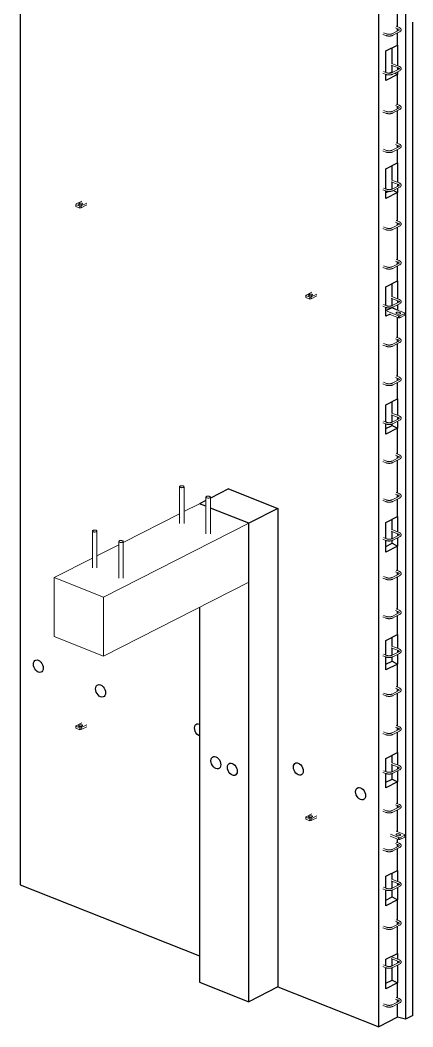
# Model space of a CAD drawing. Header units: millimetres. Extents: x 4870 to 25622, y 804 to 18539.
# Drawn here: x 14482 to 16270, y 804 to 5384 of the extents above; entities that cross this region are included whole.
import ezdxf

# ---------------------------------------------------------------- set-up
doc = ezdxf.new("R2010")
doc.units = ezdxf.units.MM
for name, color, linetype, lineweight in [('A-GENM', 13, 'Continuous', 18), ('A-WALL', 113, 'Continuous', 25), ('S-BEAM', 12, 'Continuous', 18), ('S-RBAR', 171, 'Continuous', 18)]:
    doc.layers.add(name, color=color, linetype=linetype, lineweight=lineweight)

# ---------------------------------------------------------------- blocks, each defined once
blk = doc.blocks.new('Rebar Bar - Part 3166313199-431004-3D Ortho')
at = {"layer": 'S-RBAR'}
for p, q in [((14355.9, 8852.8), (14369.5, 8847.4)), ((14372.4, 8854.9), (14358.8, 8860.2))]:
    blk.add_line(p, q, dxfattribs=at)
blk = doc.blocks.new('Rebar Bar - Part 2227165887-431004-3D Ortho')
at = {"layer": 'S-RBAR'}
for points in [[(14401, 8848.4, 0), (14400.3, 8848.1, 0), (14399.7, 8847.8, 0), (14399, 8847.5, 0), (14398.3, 8847.2, 0), (14397.5, 8846.9, 0), (14396.8, 8846.7, 0), (14396, 8846.5, 0), (14395.3, 8846.3, 0), (14394.5, 8846.1, 0), (14393.7, 8845.9, 0), (14392.9, 8845.7, 0), (14392.1, 8845.6, 0), (14391.2, 8845.4, 0), (14390.4, 8845.3, 0), (14389.5, 8845.2, 0), (14388.7, 8845.1, 0), (14387.8, 8845, 0), (14387, 8845, 0), (14386.1, 8844.9, 0), (14385.2, 8844.9, 0), (14384.4, 8844.9, 0), (14383.5, 8844.9, 0), (14382.6, 8844.9, 0), (14381.7, 8845, 0), (14380.9, 8845, 0), (14380, 8845.1, 0), (14379.2, 8845.2, 0), (14378.3, 8845.3, 0), (14377.5, 8845.4, 0), (14376.6, 8845.5, 0), (14375.8, 8845.7, 0), (14375, 8845.8, 0), (14374.2, 8846, 0), (14373.4, 8846.2, 0), (14372.6, 8846.4, 0), (14371.9, 8846.6, 0), (14371.1, 8846.8, 0), (14370.4, 8847.1, 0), (14369.7, 8847.4, 0), (14369.5, 8847.4, 0)], [(14397.4, 8855.5, 0), (14396.9, 8855.3, 0), (14396.5, 8855.1, 0), (14396, 8854.9, 0), (14395.5, 8854.7, 0), (14395, 8854.5, 0), (14394.4, 8854.3, 0), (14393.8, 8854.2, 0), (14393.2, 8854, 0), (14392.6, 8853.8, 0), (14392, 8853.7, 0), (14391.4, 8853.6, 0), (14390.7, 8853.4, 0), (14390, 8853.3, 0), (14389.3, 8853.2, 0), (14388.6, 8853.2, 0), (14387.9, 8853.1, 0), (14387.2, 8853, 0), (14386.5, 8853, 0), (14385.8, 8852.9, 0), (14385.1, 8852.9, 0), (14384.3, 8852.9, 0), (14383.6, 8852.9, 0), (14382.9, 8852.9, 0), (14382.2, 8853, 0), (14381.4, 8853, 0), (14380.7, 8853.1, 0), (14380, 8853.1, 0), (14379.3, 8853.2, 0), (14378.6, 8853.3, 0), (14377.9, 8853.4, 0), (14377.3, 8853.5, 0), (14376.6, 8853.6, 0), (14376, 8853.8, 0), (14375.4, 8853.9, 0), (14374.8, 8854.1, 0), (14374.2, 8854.3, 0), (14373.6, 8854.4, 0), (14373.1, 8854.6, 0), (14372.6, 8854.8, 0), (14372.4, 8854.9, 0)]]:
    blk.add_polyline3d(points, dxfattribs=at)
blk = doc.blocks.new('Rebar Bar - Part 3241041724-431004-3D Ortho')
at = {"layer": 'S-RBAR'}
for p, q in [((14427.9, 8871), (14397.4, 8855.5)), ((14401, 8848.4), (14431.5, 8863.9))]:
    blk.add_line(p, q, dxfattribs=at)
blk = doc.blocks.new('Rebar Bar - Part 2227165887-V1-3D Ortho')
at = {"layer": 'S-RBAR'}
for points in [[(14427.9, 8871, 0), (14428.3, 8871.2, 0), (14428.6, 8871.4, 0), (14429, 8871.7, 0), (14429.3, 8871.9, 0), (14429.6, 8872.1, 0), (14429.8, 8872.3, 0), (14430, 8872.4, 0), (14430.2, 8872.6, 0), (14430.3, 8872.8, 0), (14430.5, 8872.9, 0), (14430.5, 8873.1, 0), (14430.6, 8873.2, 0), (14430.6, 8873.2, 0), (14430.7, 8873.3, 0), (14430.7, 8873.3, 0), (14430.7, 8873.4, 0), (14430.7, 8873.4, 0), (14430.7, 8873.4, 0), (14430.7, 8873.4, 0), (14430.7, 8873.4, 0), (14430.7, 8873.4, 0), (14430.7, 8873.5, 0), (14430.7, 8873.5, 0), (14430.6, 8873.6, 0), (14430.6, 8873.7, 0), (14430.5, 8873.8, 0), (14430.4, 8874, 0), (14430.2, 8874.1, 0), (14430, 8874.3, 0), (14429.8, 8874.5, 0), (14429.6, 8874.7, 0), (14429.3, 8874.9, 0), (14429, 8875.1, 0), (14428.7, 8875.3, 0), (14428.3, 8875.5, 0), (14427.9, 8875.7, 0), (14427.5, 8875.9, 0), (14427.1, 8876.1, 0), (14426.6, 8876.3, 0), (14426.5, 8876.4, 0)], [(14431.5, 8863.9, 0), (14432.1, 8864.2, 0), (14432.8, 8864.6, 0), (14433.4, 8864.9, 0), (14433.9, 8865.3, 0), (14434.5, 8865.8, 0), (14435, 8866.2, 0), (14435.5, 8866.6, 0), (14436, 8867.1, 0), (14436.4, 8867.6, 0), (14436.9, 8868.1, 0), (14437.3, 8868.7, 0), (14437.6, 8869.3, 0), (14437.9, 8869.9, 0), (14438.2, 8870.6, 0), (14438.4, 8871.2, 0), (14438.6, 8871.9, 0), (14438.7, 8872.6, 0), (14438.7, 8873.3, 0), (14438.7, 8874, 0), (14438.6, 8874.8, 0), (14438.4, 8875.5, 0), (14438.2, 8876.1, 0), (14438, 8876.8, 0), (14437.7, 8877.4, 0), (14437.3, 8878, 0), (14436.9, 8878.5, 0), (14436.5, 8879.1, 0), (14436.1, 8879.6, 0), (14435.6, 8880.1, 0), (14435.1, 8880.5, 0), (14434.6, 8881, 0), (14434, 8881.4, 0), (14433.4, 8881.8, 0), (14432.8, 8882.1, 0), (14432.2, 8882.5, 0), (14431.6, 8882.8, 0), (14430.9, 8883.2, 0), (14430.3, 8883.5, 0), (14429.6, 8883.8, 0), (14429.4, 8883.8, 0)]]:
    blk.add_polyline3d(points, dxfattribs=at)
blk = doc.blocks.new('Rebar Bar - Part 3131074535-431004-3D Ortho')
at = {"layer": 'S-RBAR'}
for p, q in [((14429.4, 8883.8), (14415.8, 8889.2)), ((14412.9, 8881.8), (14426.5, 8876.4))]:
    blk.add_line(p, q, dxfattribs=at)
blk = doc.blocks.new('Rebar Bar - Part 3131074535-V7-3D Ortho')
at = {"layer": 'S-RBAR'}
for p, q in [((14394.1, 5178.9), (14426.5, 5166.1)), ((14429.4, 5173.5), (14396.7, 5186.5))]:
    blk.add_line(p, q, dxfattribs=at)
blk = doc.blocks.new('Rebar Bar - Part 3131074535-V6-3D Ortho')
at = {"layer": 'S-RBAR'}
for p, q in [((14429.4, 7823.7), (14397.1, 7836.5)), ((14394.1, 7829.1), (14426.5, 7816.3))]:
    blk.add_line(p, q, dxfattribs=at)
blk = doc.blocks.new('Rebar Bar - Part 2227165887-V8-3D Ortho')
at = {"layer": 'S-RBAR'}
for points in [[(14430, 2158.6, 0), (14430.2, 2158.7, 0), (14430.3, 2158.9, 0), (14430.5, 2159, 0), (14430.5, 2159.2, 0), (14430.6, 2159.3, 0), (14430.6, 2159.4, 0), (14430.7, 2159.4, 0), (14430.7, 2159.5, 0), (14430.7, 2159.5, 0), (14430.7, 2159.5, 0), (14430.7, 2159.5, 0), (14430.7, 2159.5, 0), (14430.7, 2159.5, 0), (14430.7, 2159.5, 0), (14430.7, 2159.6, 0), (14430.7, 2159.6, 0), (14430.6, 2159.7, 0), (14430.6, 2159.8, 0), (14430.5, 2159.9, 0), (14430.4, 2160.1, 0), (14430.2, 2160.2, 0), (14430, 2160.4, 0), (14429.8, 2160.6, 0), (14429.6, 2160.8, 0), (14429.3, 2161, 0), (14429, 2161.2, 0), (14428.7, 2161.4, 0), (14428.3, 2161.6, 0), (14427.9, 2161.8, 0), (14427.5, 2162, 0), (14427.1, 2162.2, 0), (14426.6, 2162.4, 0), (14426.5, 2162.5, 0)], [(14427.9, 2157.1, 0), (14428.3, 2157.3, 0), (14428.6, 2157.5, 0), (14429, 2157.8, 0), (14429.3, 2158, 0), (14429.6, 2158.2, 0), (14429.8, 2158.4, 0), (14430, 2158.6, 0)], [(14431.5, 2150, 0), (14432.1, 2150.3, 0), (14432.8, 2150.7, 0), (14433.4, 2151.1, 0), (14433.9, 2151.4, 0), (14434.5, 2151.9, 0), (14435, 2152.3, 0), (14435.5, 2152.7, 0), (14436, 2153.2, 0), (14436.4, 2153.7, 0), (14436.9, 2154.3, 0), (14437.3, 2154.8, 0), (14437.6, 2155.4, 0), (14437.9, 2156, 0), (14438.2, 2156.7, 0), (14438.4, 2157.3, 0), (14438.6, 2158, 0), (14438.7, 2158.7, 0), (14438.7, 2159.4, 0), (14438.7, 2160.2, 0), (14438.6, 2160.9, 0), (14438.4, 2161.6, 0), (14438.2, 2162.2, 0), (14438, 2162.9, 0), (14437.7, 2163.5, 0), (14437.3, 2164.1, 0), (14436.9, 2164.7, 0), (14436.5, 2165.2, 0), (14436.1, 2165.7, 0), (14435.6, 2166.2, 0), (14435.1, 2166.6, 0), (14434.6, 2167.1, 0), (14434, 2167.5, 0), (14433.4, 2167.9, 0), (14432.8, 2168.2, 0), (14432.2, 2168.6, 0), (14431.6, 2168.9, 0), (14430.9, 2169.3, 0), (14430.3, 2169.6, 0), (14429.6, 2169.9, 0), (14429.4, 2169.9, 0)]]:
    blk.add_polyline3d(points, dxfattribs=at)
blk = doc.blocks.new('Rebar Bar - Part 2227165887-V9-3D Ortho')
at = {"layer": 'S-RBAR'}
blk.add_polyline3d([(12704.5, 9514.9, 0), (12704.3, 9514.2, 0), (12704.2, 9513.5, 0), (12704.2, 9512.8, 0), (12704.2, 9512.1, 0), (12704.3, 9511.4, 0), (12704.4, 9510.7, 0)], dxfattribs=at)
blk = doc.blocks.new('Rebar Bar - Part 2227165887-V10-3D Ortho')
at = {"layer": 'S-RBAR'}
blk.add_polyline3d([(12704.5, 4744.5, 0), (12704.3, 4743.8, 0), (12704.2, 4743.1, 0), (12704.2, 4742.4, 0), (12704.2, 4741.7, 0), (12704.3, 4741, 0), (12704.4, 4740.3, 0), (12704.4, 4740.2, 0)], dxfattribs=at)
blk = doc.blocks.new('RR spread anchor face based - RR-SA-2_5-200-1726821-3D Ortho')
at = {"layer": 'A-GENM'}
for p, q in [((12959.3, 8614.4), (12957.9, 8611.9)), ((12957.9, 8611.9), (12976.6, 8604.5)), ((12957.9, 8611.9), (12957.9, 8603)), ((12985.8, 8627.8), (12959.3, 8614.4)), ((12972.3, 8615.5), (12976.2, 8617.5)), ((12981.8, 8605.5), (13008.3, 8618.9)), ((13008.3, 8610), (12981.8, 8596.5)), ((12986.7, 8613.4), (12982.8, 8611.4)), ((12976.6, 8595.6), (12957.9, 8603)), ((12976.6, 8604.5), (12981.8, 8605.5)), ((12976.6, 8604.5), (12976.6, 8595.6)), ((12981.8, 8596.5), (12976.6, 8595.6)), ((12981.8, 8605.5), (12981.8, 8596.5))]:
    blk.add_line(p, q, dxfattribs=at)
for points in [[(12982.8, 8611.4, 0), (12981.4, 8610.8, 0), (12979.8, 8610.5, 0), (12978, 8610.3, 0), (12976.1, 8610.4, 0), (12974.4, 8610.6, 0), (12972.9, 8611.1, 0), (12971.7, 8611.7, 0), (12970.9, 8612.5, 0), (12970.5, 8613.3, 0), (12970.7, 8614.1, 0), (12971.3, 8614.8, 0), (12972.3, 8615.5, 0)], [(12976.2, 8617.5, 0), (12977.6, 8618.1, 0), (12979.3, 8618.4, 0), (12981.1, 8618.6, 0), (12982.9, 8618.5, 0), (12984.6, 8618.3, 0), (12986.1, 8617.8, 0), (12987.3, 8617.2, 0), (12988.1, 8616.5, 0), (12988.5, 8615.7, 0), (12988.4, 8614.8, 0), (12987.8, 8614.1, 0), (12986.7, 8613.4, 0)]]:
    blk.add_polyline3d(points, dxfattribs=at)
blk = doc.blocks.new('RR spread anchor face based - RR-SA-3_0-200-V15-3D Ortho')
at = {"layer": 'A-GENM'}
for p, q in [((14375.4, 4059.2), (14427, 4038.8)), ((14427, 4029.9), (14389.5, 4044.7)), ((14453.4, 4052.3), (14401.9, 4072.6)), ((14421.3, 4047.6), (14418.3, 4048.8)), ((14427, 4038.8), (14432.4, 4038.2)), ((14427, 4029.9), (14427, 4038.8)), ((14432.4, 4029.2), (14427, 4029.9)), ((14430.2, 4054.9), (14433.2, 4053.7)), ((14432.4, 4038.2), (14455.5, 4049.9)), ((14455.5, 4041), (14432.4, 4029.2)), ((14432.4, 4038.2), (14432.4, 4029.2)), ((14455.5, 4049.9), (14453.4, 4052.3)), ((14455.5, 4049.9), (14455.5, 4041))]:
    blk.add_line(p, q, dxfattribs=at)
for points in [[(14418.3, 4048.8, 0), (14416.7, 4049.6, 0), (14415.7, 4050.6, 0), (14415.2, 4051.6, 0), (14415.4, 4052.6, 0), (14416.2, 4053.6, 0), (14417.5, 4054.5, 0), (14419.2, 4055.2, 0), (14421.4, 4055.7, 0), (14423.7, 4055.9, 0), (14426, 4055.8, 0), (14428.2, 4055.5, 0), (14430.2, 4054.9, 0)], [(14433.2, 4053.7, 0), (14434.7, 4052.9, 0), (14435.8, 4051.9, 0), (14436.2, 4050.9, 0), (14436, 4049.9, 0), (14435.3, 4048.9, 0), (14434, 4048, 0), (14432.2, 4047.3, 0), (14430.1, 4046.8, 0), (14427.8, 4046.6, 0), (14425.4, 4046.7, 0), (14423.2, 4047, 0), (14421.3, 4047.6, 0)], [(14427.8, 4046.6, 0), (14426, 4046.9, 0), (14424, 4046.9, 0)]]:
    blk.add_polyline3d(points, dxfattribs=at)
blk = doc.blocks.new('RR spread anchor face based - RR-SA-3_0-200-V16-3D Ortho')
at = {"layer": 'A-GENM'}
for p, q in [((14427, 1656.7), (14389.5, 1671.6)), ((14389.6, 1680.5), (14427, 1665.7)), ((14453.4, 1679.1), (14415.9, 1694)), ((14421.3, 1674.5), (14418.3, 1675.7)), ((14427, 1665.7), (14432.4, 1665)), ((14427, 1656.7), (14427, 1665.7)), ((14432.4, 1656.1), (14427, 1656.7)), ((14430.2, 1681.7), (14433.2, 1680.6)), ((14432.4, 1665), (14455.5, 1676.8)), ((14455.5, 1667.9), (14432.4, 1656.1)), ((14432.4, 1665), (14432.4, 1656.1)), ((14455.5, 1676.8), (14453.4, 1679.1)), ((14455.5, 1676.8), (14455.5, 1667.9))]:
    blk.add_line(p, q, dxfattribs=at)
for points in [[(14418.3, 1675.7, 0), (14416.7, 1676.5, 0), (14415.7, 1677.4, 0), (14415.2, 1678.5, 0), (14415.4, 1679.5, 0), (14416.2, 1680.5, 0), (14417.5, 1681.4, 0), (14419.2, 1682.1, 0), (14421.4, 1682.5, 0), (14423.7, 1682.7, 0), (14426, 1682.7, 0), (14428.2, 1682.3, 0), (14430.2, 1681.7, 0)], [(14433.2, 1680.6, 0), (14434.7, 1679.8, 0), (14435.8, 1678.8, 0), (14436.2, 1677.8, 0), (14436, 1676.7, 0), (14435.3, 1675.7, 0), (14434, 1674.9, 0), (14432.2, 1674.2, 0), (14430.1, 1673.7, 0), (14427.8, 1673.5, 0), (14425.4, 1673.6, 0), (14423.2, 1673.9, 0), (14421.3, 1674.5, 0)], [(14427.8, 1673.5, 0), (14426, 1673.7, 0), (14424, 1673.8, 0)]]:
    blk.add_polyline3d(points, dxfattribs=at)
blk = doc.blocks.new('M_Rectangular Corbel - M_Rectangular Corbel-3077294-3D Ortho')
at = {"layer": 'S-BEAM'}
for p, q in [((13450.1, 3148.5), (13520.3, 3184.2)), ((13550.3, 3172.3), (13520.3, 3184.2)), ((13745.3, 3095.2), (13570.3, 3164.4)), ((13173.4, 3007.8), (13430.3, 3138.4)), ((13745.3, 3095.2), (13083.8, 2758.9)), ((13745.3, 2827), (13745.3, 3095.2)), ((13053.3, 2946.7), (13153.5, 2997.7)), ((12858.8, 2847.9), (13033.5, 2936.7)), ((12858.8, 2579.7), (12858.8, 2847.9)), ((12858.8, 2847.9), (13083.8, 2758.9)), ((13083.8, 2490.7), (13745.3, 2827)), ((13083.8, 2758.9), (13083.8, 2490.7)), ((13083.8, 2490.7), (12858.8, 2579.7))]:
    blk.add_line(p, q, dxfattribs=at)
blk = doc.blocks.new('Rebar Bar - Part 3473986015-431004-3D Ortho')
at = {"layer": 'S-RBAR'}
for p, q in [((13153.5, 3012.3), (13153.5, 2844.9)), ((13173.5, 2844.9), (13173.5, 3012.3))]:
    blk.add_line(p, q, dxfattribs=at)
for points in [[(13170.1, 3015.7, 0), (13167.9, 3016.3, 0), (13165.4, 3016.7, 0), (13162.8, 3016.8, 0), (13160.3, 3016.6, 0), (13157.9, 3016.1, 0), (13156, 3015.3, 0), (13154.5, 3014.3, 0), (13153.7, 3013.2, 0), (13153.5, 3012.1, 0), (13154, 3010.9, 0), (13155.1, 3009.9, 0), (13156.8, 3009, 0)], [(13156.8, 3009, 0), (13159, 3008.3, 0), (13161.5, 3007.9, 0), (13164.1, 3007.9, 0), (13166.6, 3008.1, 0), (13169, 3008.6, 0), (13171, 3009.4, 0), (13172.4, 3010.3, 0), (13173.3, 3011.4, 0), (13173.4, 3012.6, 0), (13172.9, 3013.8, 0), (13171.8, 3014.8, 0), (13170.1, 3015.7, 0)]]:
    blk.add_polyline3d(points, dxfattribs=at)
blk = doc.blocks.new('Rebar Bar - Part 3428404759-431004-3D Ortho')
at = {"layer": 'S-RBAR'}
for p, q in [((13550.3, 3214.1), (13550.3, 3046.7)), ((13570.3, 3046.7), (13570.3, 3214.1))]:
    blk.add_line(p, q, dxfattribs=at)
for points in [[(13566.9, 3217.5, 0), (13564.8, 3218.1, 0), (13562.3, 3218.5, 0), (13559.7, 3218.6, 0), (13557.1, 3218.4, 0), (13554.8, 3217.8, 0), (13552.8, 3217.1, 0), (13551.4, 3216.1, 0), (13550.5, 3215, 0), (13550.3, 3213.8, 0), (13550.8, 3212.7, 0), (13552, 3211.6, 0), (13553.7, 3210.8, 0)], [(13553.7, 3210.8, 0), (13555.9, 3210.1, 0), (13558.3, 3209.7, 0), (13560.9, 3209.6, 0), (13563.5, 3209.9, 0), (13565.8, 3210.4, 0), (13567.8, 3211.1, 0), (13569.3, 3212.1, 0), (13570.1, 3213.2, 0), (13570.3, 3214.4, 0), (13569.8, 3215.5, 0), (13568.6, 3216.6, 0), (13566.9, 3217.5, 0)]]:
    blk.add_polyline3d(points, dxfattribs=at)

msp = doc.modelspace()

# ---------------------------------------------------------------- linework, layer by layer
at = {"layer": 'A-WALL'}
for p, q in [((16236.90128, 8933.34837), (16236.90128, 839.67207)), ((14482.28621, 8887.61991), (14482.28621, 1449.81569)), ((16114.30087, 804.45332), (16114.30087, 8334.71181)), ((16200.28669, 5352.90418), (16200.28669, 5502.51702)), ((16269.97104, 856.48621), (16269.97104, 5374.82235)), ((16200.28669, 5334.63776), (16200.28669, 5344.39706)), ((16200.28669, 5270.42821), (16200.28669, 5325.83562)), ((16147.37234, 5243.52418), (16200.28669, 5270.42821)), ((16200.28669, 5270.42821), (16200.28669, 5176.22279)), ((16147.37234, 5145.65479), (16147.37234, 5243.52418)), ((16174.92221, 5185.53619), (16174.92221, 5257.53177)), ((16174.92221, 5149.34285), (16174.92221, 5177.77503)), ((16147.37234, 5109.44893), (16147.37234, 5137.54865)), ((16147.37234, 5135.33527), (16150.02227, 5136.68261)), ((16200.28669, 5136.35295), (16147.37234, 5109.44893)), ((16161.48465, 5142.5106), (16174.92221, 5149.34285)), ((16174.92221, 5149.34285), (16179.15343, 5147.17592)), ((16187.83718, 5142.72871), (16200.28669, 5136.35295)), ((16200.28669, 5167.71566), (16200.28669, 5157.95637)), ((16200.28669, 5149.15423), (16200.28669, 5136.35295)), ((16200.28669, 4999.5414), (16200.28669, 5136.35295)), ((16200.28669, 4981.27497), (16200.28669, 4991.03427)), ((16200.28669, 4822.86), (16200.28669, 4972.47284)), ((16200.28669, 4804.59358), (16200.28669, 4814.35288)), ((16200.28669, 4734.12718), (16200.28669, 4795.79144)), ((16147.37234, 4707.22316), (16200.28669, 4734.12718)), ((16174.92221, 4655.49201), (16174.92221, 4721.23075)), ((16200.28669, 4734.12718), (16200.28669, 4646.17861)), ((16147.37234, 4615.61061), (16147.37234, 4707.22316)), ((16174.92221, 4614.71985), (16174.92221, 4647.73085)), ((16200.28669, 4637.67148), (16200.28669, 4627.91219)), ((16147.37234, 4573.1479), (16147.37234, 4607.50447)), ((16147.37234, 4599.03424), (16158.59878, 4604.74227)), ((16200.28669, 4600.05193), (16147.37234, 4573.1479)), ((16181.70647, 4609.56741), (16200.28669, 4600.05193)), ((16200.28669, 4619.11005), (16200.28669, 4600.05193)), ((16200.28669, 4469.49722), (16200.28669, 4600.05193)), ((16200.28669, 4451.23079), (16200.28669, 4460.99009)), ((16200.28669, 4292.81582), (16200.28669, 4442.42866)), ((16200.28669, 4274.5494), (16200.28669, 4284.3087)), ((16200.28669, 4197.82616), (16200.28669, 4265.74726)), ((16147.37234, 4170.92213), (16200.28669, 4197.82616)), ((16147.37234, 4085.56643), (16147.37234, 4170.92213)), ((16174.92221, 4125.44783), (16174.92221, 4184.92972)), ((16200.28669, 4197.82616), (16200.28669, 4116.13443)), ((16147.37234, 4036.84688), (16147.37234, 4077.46029)), ((16147.37234, 4062.73322), (16174.92221, 4076.7408)), ((16174.92221, 4084.67567), (16174.92221, 4117.68667)), ((16174.92221, 4076.7408), (16194.13173, 4066.90304)), ((16200.28669, 4107.6273), (16200.28669, 4097.86801)), ((16200.28669, 4089.06587), (16200.28669, 4064.46913)), ((16167.21522, 4046.93589), (16147.37234, 4036.84688)), ((16200.28669, 3939.45304), (16200.28669, 4031.61656)), ((16200.28669, 3921.18661), (16200.28669, 3930.94591)), ((16200.28669, 3762.77164), (16200.28669, 3912.38448)), ((16200.28669, 3744.50522), (16200.28669, 3754.26452)), ((16200.28669, 3661.52513), (16200.28669, 3735.70308)), ((16147.37234, 3634.62111), (16200.28669, 3661.52513)), ((16147.37234, 3555.52225), (16147.37234, 3634.62111)), ((16174.92221, 3595.40365), (16174.92221, 3648.6287)), ((16200.28669, 3661.52513), (16200.28669, 3586.09025)), ((16174.92221, 3554.63149), (16174.92221, 3587.64249)), ((16200.28669, 3577.58312), (16200.28669, 3567.82383)), ((16147.37234, 3500.54585), (16147.37234, 3547.41611)), ((16147.37234, 3526.43219), (16174.92221, 3540.43978)), ((16200.28669, 3527.44988), (16147.37234, 3500.54585)), ((16174.92221, 3540.43978), (16174.92221, 3546.8259)), ((16174.92221, 3540.43978), (16200.28669, 3527.44988)), ((16200.28669, 3559.02169), (16200.28669, 3527.44988)), ((16200.28669, 3409.40886), (16200.28669, 3527.44988)), ((16200.28669, 3391.14243), (16200.28669, 3400.90173)), ((16200.28669, 3232.72746), (16200.28669, 3382.3403)), ((15430.29561, 3251.42405), (15348.04001, 3209.60162)), ((15430.29561, 3251.42405), (15655.45963, 3162.3854)), ((16200.28669, 3214.46104), (16200.28669, 3224.22034)), ((16200.28669, 3125.22411), (16200.28669, 3205.6589)), ((15328.08188, 3199.45402), (15298.00974, 3184.16399)), ((15328.08188, 3172.27229), (15298.00974, 3184.16399)), ((15523.17376, 3095.12534), (15348.01544, 3164.38979)), ((15655.45963, 3162.3854), (15523.17376, 3095.12534)), ((15655.45963, 3162.3854), (15655.45963, 985.89707)), ((16147.37234, 3098.32008), (16200.28669, 3125.22411)), ((16200.28669, 3125.22411), (16200.28669, 3056.04607)), ((15523.17376, 918.63701), (15523.17376, 3095.12534)), ((16147.37234, 3025.47807), (16147.37234, 3098.32008)), ((16174.92221, 3065.35947), (16174.92221, 3112.32767)), ((16174.92221, 3024.58731), (16174.92221, 3057.59831)), ((16200.28669, 3047.53894), (16200.28669, 3037.77965)), ((16200.28669, 3028.97751), (16200.28669, 2991.14885)), ((16147.37234, 2964.24483), (16147.37234, 3017.37193)), ((16147.37234, 2990.13117), (16174.92221, 3004.13875)), ((16200.28669, 2991.14885), (16147.37234, 2964.24483)), ((16174.92221, 3004.13875), (16174.92221, 3016.78172)), ((16174.92221, 3004.13875), (16200.28669, 2991.14885)), ((16200.28669, 2879.36468), (16200.28669, 2991.14885)), ((16200.28669, 2861.09825), (16200.28669, 2870.85755)), ((16200.28669, 2702.68328), (16200.28669, 2852.29612)), ((15298.00974, 2712.63761), (15298.00974, 1007.67567)), ((16200.28669, 2684.41686), (16200.28669, 2694.17616)), ((16200.28669, 2588.92308), (16200.28669, 2675.61472)), ((16147.37234, 2562.01906), (16200.28669, 2588.92308)), ((16174.92221, 2535.31529), (16174.92221, 2576.02665)), ((16200.28669, 2588.92308), (16200.28669, 2526.00189)), ((16147.37234, 2495.43389), (16147.37234, 2562.01906)), ((16174.92221, 2494.54313), (16174.92221, 2527.55413)), ((16147.37234, 2427.9438), (16147.37234, 2487.32775)), ((16174.92221, 2467.83773), (16174.92221, 2486.73754)), ((16200.28669, 2517.49476), (16200.28669, 2507.73547)), ((16200.28669, 2498.93333), (16200.28669, 2454.84783)), ((16147.37234, 2453.83014), (16174.92221, 2467.83773)), ((16200.28669, 2454.84783), (16147.37234, 2427.9438)), ((16174.92221, 2467.83773), (16200.28669, 2454.84783)), ((16200.28669, 2349.79214), (16200.28669, 2454.84783)), ((16200.28669, 2331.05407), (16200.28669, 2340.81337)), ((16200.28669, 2172.6391), (16200.28669, 2322.25194)), ((16200.28669, 2154.37268), (16200.28669, 2164.13198)), ((16200.28669, 2052.62206), (16200.28669, 2145.57054)), ((16147.37234, 2025.71803), (16200.28669, 2052.62206)), ((16147.37234, 1965.38971), (16147.37234, 2025.71803)), ((16174.92221, 2005.27111), (16174.92221, 2039.72562)), ((16200.28669, 2052.62206), (16200.28669, 1995.95771)), ((16174.92221, 1964.49895), (16174.92221, 1997.50995)), ((16200.28669, 1987.45058), (16200.28669, 1977.69129)), ((16147.37234, 1891.64278), (16147.37234, 1957.28357)), ((16147.37234, 1917.52912), (16174.92221, 1931.5367)), ((16174.92221, 1931.5367), (16174.92221, 1956.69336)), ((16174.92221, 1931.5367), (16200.28669, 1918.5468)), ((16200.28669, 1968.88915), (16200.28669, 1918.5468)), ((16200.28669, 1918.5468), (16147.37234, 1891.64278)), ((16200.28669, 1819.27632), (16200.28669, 1918.5468)), ((16200.28669, 1801.00989), (16200.28669, 1810.76919)), ((16200.28669, 1691.33709), (16200.28669, 1792.20776)), ((16200.28669, 1642.59492), (16200.28669, 1658.48453)), ((16200.28669, 1624.3285), (16200.28669, 1634.0878)), ((16200.28669, 1516.32103), (16200.28669, 1615.52636)), ((16147.37234, 1489.41701), (16200.28669, 1516.32103)), ((16200.28669, 1516.32103), (16200.28669, 1465.91353)), ((16147.37234, 1435.34553), (16147.37234, 1489.41701)), ((16174.92221, 1475.22693), (16174.92221, 1503.4246)), ((16174.92221, 1434.45477), (16174.92221, 1467.46577)), ((14482.28621, 1449.81569), (15298.00974, 1127.24673)), ((16147.37234, 1355.34175), (16147.37234, 1427.23939)), ((16174.92221, 1395.23568), (16174.92221, 1426.64918)), ((16200.28669, 1457.35862), (16200.28669, 1447.64711)), ((16200.28669, 1438.84497), (16200.28669, 1382.24578)), ((16147.37234, 1381.22809), (16174.92221, 1395.23568)), ((16200.28669, 1382.24578), (16147.37234, 1355.34175)), ((16174.92221, 1395.23568), (16200.28669, 1382.24578)), ((16200.28669, 1289.23214), (16200.28669, 1382.24578)), ((16200.28669, 1270.96571), (16200.28669, 1280.72501)), ((16200.28669, 1138.66874), (16200.28669, 1262.16358)), ((16147.37234, 1111.76472), (16200.28669, 1138.66874)), ((16147.37234, 1081.98274), (16147.37234, 1111.76472)), ((16174.92221, 1121.86415), (16174.92221, 1125.77231)), ((16174.92221, 1081.09199), (16174.92221, 1114.10299)), ((16200.28669, 1138.66874), (16200.28669, 1112.55074)), ((16200.28669, 1104.04362), (16200.28669, 1094.28432)), ((16147.37234, 977.68946), (16147.37234, 1073.87661)), ((16174.92221, 1017.58339), (16174.92221, 1073.2864)), ((16200.28669, 1085.48218), (16200.28669, 1004.59349)), ((15298.00974, 1007.67567), (15523.17376, 918.63701)), ((16147.37234, 1003.5758), (16174.92221, 1017.58339)), ((16174.92221, 1017.58339), (16200.28669, 1004.59349)), ((15655.45963, 985.89707), (15523.17376, 918.63701)), ((15655.45963, 985.89707), (16114.30087, 804.45332)), ((16200.28669, 1004.59349), (16147.37234, 977.68946)), ((16200.28669, 935.86935), (16200.28669, 1004.59349)), ((16200.28669, 917.60293), (16200.28669, 927.36222)), ((16200.28669, 848.17235), (16200.28669, 908.80079)), ((16200.28669, 848.17235), (16114.30087, 804.45332)), ((16236.90128, 839.67207), (16200.28669, 848.17235)), ((16269.97104, 856.48621), (16236.90128, 839.67207))]:
    msp.add_line(p, q, dxfattribs=at)
for points in [[(14564.7855, 2418.2875, 0), (14558.96201, 2421.50403, 0), (14553.53538, 2426.32877, 0), (14548.87543, 2432.4329, 0), (14545.29973, 2439.40046, 0), (14543.05195, 2446.7566, 0), (14542.28527, 2454.00002, 0), (14543.05195, 2460.63709, 0), (14545.29973, 2466.21551, 0), (14548.87543, 2470.35511, 0), (14553.53538, 2472.7738, 0), (14558.96201, 2473.30673, 0), (14564.7855, 2471.9176, 0)], [(14564.7855, 2471.9176, 0), (14570.60898, 2468.70107, 0), (14576.03561, 2463.87633, 0), (14580.69556, 2457.77219, 0), (14584.27126, 2450.80464, 0), (14586.51904, 2443.4485, 0), (14587.28572, 2436.20508, 0), (14586.51904, 2429.56801, 0), (14584.27126, 2423.98959, 0), (14580.69556, 2419.84998, 0), (14576.03561, 2417.4313, 0), (14570.60898, 2416.89836, 0), (14564.7855, 2418.2875, 0)], [(14848.28831, 2306.17941, 0), (14842.46482, 2309.39594, 0), (14837.0382, 2314.22068, 0), (14832.37825, 2320.32481, 0), (14828.80254, 2327.29236, 0), (14826.55476, 2334.64851, 0), (14825.78808, 2341.89192, 0), (14826.55476, 2348.529, 0), (14828.80254, 2354.10742, 0), (14832.37825, 2358.24702, 0), (14837.0382, 2360.66571, 0), (14842.46482, 2361.19864, 0), (14848.28831, 2359.80951, 0)], [(14848.28831, 2359.80951, 0), (14854.11179, 2356.59297, 0), (14859.53842, 2351.76824, 0), (14864.19837, 2345.6641, 0), (14867.77407, 2338.69655, 0), (14870.02185, 2331.34041, 0), (14870.78853, 2324.09699, 0), (14870.02185, 2317.45992, 0), (14867.77407, 2311.8815, 0), (14864.19837, 2307.74189, 0), (14859.53842, 2305.32321, 0), (14854.11179, 2304.79027, 0), (14848.28831, 2306.17941, 0)], [(15298.00056, 2128.3492, 0), (15292.46929, 2131.44659, 0), (15287.04266, 2136.27132, 0), (15282.38271, 2142.37546, 0), (15278.80701, 2149.34301, 0), (15276.55923, 2156.69915, 0), (15275.79255, 2163.94257, 0), (15276.55923, 2170.57965, 0), (15278.80701, 2176.15806, 0), (15282.38271, 2180.29767, 0), (15287.04266, 2182.71636, 0), (15292.46929, 2183.24929, 0), (15298.00056, 2181.97211, 0)], [(15373.01048, 1979.11269, 0), (15367.18699, 1982.32922, 0), (15361.76037, 1987.15396, 0), (15357.10042, 1993.2581, 0), (15353.52472, 2000.22565, 0), (15351.27693, 2007.58179, 0), (15350.51026, 2014.82521, 0), (15351.27693, 2021.46228, 0), (15353.52472, 2027.0407, 0), (15357.10042, 2031.1803, 0), (15361.76037, 2033.59899, 0), (15367.18699, 2034.13192, 0), (15373.01048, 2032.74279, 0)], [(15373.01048, 2032.74279, 0), (15378.83397, 2029.52626, 0), (15384.26059, 2024.70152, 0), (15388.92054, 2018.59738, 0), (15392.49625, 2011.62983, 0), (15394.74403, 2004.27369, 0), (15395.5107, 1997.03027, 0), (15394.74403, 1990.3932, 0), (15392.49625, 1984.81478, 0), (15388.92054, 1980.67518, 0), (15384.26059, 1978.25649, 0), (15378.83397, 1977.72356, 0), (15373.01048, 1979.11269, 0)], [(15448.17301, 1949.39049, 0), (15442.34953, 1952.60702, 0), (15436.9229, 1957.43176, 0), (15432.26295, 1963.53589, 0), (15428.68725, 1970.50345, 0), (15426.43947, 1977.85959, 0), (15425.67279, 1985.10301, 0), (15426.43947, 1991.74008, 0), (15428.68725, 1997.3185, 0), (15432.26295, 2001.4581, 0), (15436.9229, 2003.87679, 0), (15442.34953, 2004.40972, 0), (15448.17301, 2003.02059, 0)], [(15448.17301, 2003.02059, 0), (15453.9965, 1999.80405, 0), (15459.42312, 1994.97932, 0), (15464.08307, 1988.87518, 0), (15467.65878, 1981.90763, 0), (15469.90656, 1974.55149, 0), (15470.67323, 1967.30807, 0), (15469.90656, 1960.671, 0), (15467.65878, 1955.09258, 0), (15464.08307, 1950.95297, 0), (15459.42312, 1948.53429, 0), (15453.9965, 1948.00135, 0), (15448.17301, 1949.39049, 0)], [(15748.29724, 1950.2807, 0), (15742.47375, 1953.49724, 0), (15737.04713, 1958.32197, 0), (15732.38718, 1964.42611, 0), (15728.81147, 1971.39366, 0), (15726.56369, 1978.7498, 0), (15725.79701, 1985.99322, 0), (15726.56369, 1992.63029, 0), (15728.81147, 1998.20871, 0), (15732.38718, 2002.34832, 0), (15737.04713, 2004.767, 0), (15742.47375, 2005.29994, 0), (15748.29724, 2003.91081, 0)], [(15748.29724, 2003.91081, 0), (15754.12072, 2000.69427, 0), (15759.54735, 1995.86954, 0), (15764.2073, 1989.7654, 0), (15767.783, 1982.79785, 0), (15770.03078, 1975.44171, 0), (15770.79746, 1968.19829, 0), (15770.03078, 1961.56121, 0), (15767.783, 1955.9828, 0), (15764.2073, 1951.84319, 0), (15759.54735, 1949.4245, 0), (15754.12072, 1948.89157, 0), (15748.29724, 1950.2807, 0)], [(16031.80005, 1838.17261, 0), (16025.97656, 1841.38915, 0), (16020.54994, 1846.21388, 0), (16015.88999, 1852.31802, 0), (16012.31428, 1859.28557, 0), (16010.0665, 1866.64171, 0), (16009.29983, 1873.88513, 0), (16010.0665, 1880.5222, 0), (16012.31428, 1886.10062, 0), (16015.88999, 1890.24023, 0), (16020.54994, 1892.65891, 0), (16025.97656, 1893.19185, 0), (16031.80005, 1891.80271, 0)], [(16031.80005, 1891.80271, 0), (16037.62354, 1888.58618, 0), (16043.05016, 1883.76144, 0), (16047.71011, 1877.65731, 0), (16051.28581, 1870.68976, 0), (16053.5336, 1863.33362, 0), (16054.30027, 1856.0902, 0), (16053.5336, 1849.45312, 0), (16051.28581, 1843.8747, 0), (16047.71011, 1839.7351, 0), (16043.05016, 1837.31641, 0), (16037.62354, 1836.78348, 0), (16031.80005, 1838.17261, 0)]]:
    msp.add_polyline3d(points, dxfattribs=at)

# ---------------------------------------------------------------- block references
at = {"layer": 'A-GENM'}
for name, p in [('RR spread anchor face based - RR-SA-2_5-200-1726821-3D Ortho', (1777.74839, -4066.94944)), ('RR spread anchor face based - RR-SA-2_5-200-1726821-3D Ortho', (2824.75878, -4480.97826)), ('RR spread anchor face based - RR-SA-3_0-200-V15-3D Ortho', (1777.74839, 0)), ('RR spread anchor face based - RR-SA-2_5-200-1726821-3D Ortho', (1777.74839, -6440.08148)), ('RR spread anchor face based - RR-SA-2_5-200-1726821-3D Ortho', (2824.75878, -6854.1103)), ('RR spread anchor face based - RR-SA-3_0-200-V16-3D Ortho', (1777.74839, 0))]:
    msp.add_blockref(name, p, dxfattribs=at)
at = {"layer": 'S-BEAM'}
msp.add_blockref('M_Rectangular Corbel - M_Rectangular Corbel-3077294-3D Ortho', (1777.74839, 0), dxfattribs=at)
at = {"layer": 'S-RBAR'}
for name, p in [('Rebar Bar - Part 3166313199-431004-3D Ortho', (1777.74839, -3533.62787)), ('Rebar Bar - Part 2227165887-431004-3D Ortho', (1777.74839, -3533.62787)), ('Rebar Bar - Part 3241041724-431004-3D Ortho', (1777.74839, -3533.62787)), ('Rebar Bar - Part 3131074535-431004-3D Ortho', (1777.74839, -3533.62787)), ('Rebar Bar - Part 2227165887-V1-3D Ortho', (1777.74839, -3533.62787)), ('Rebar Bar - Part 2227165887-V9-3D Ortho', (1777.74839, -4240.35344)), ('Rebar Bar - Part 3131074535-V7-3D Ortho', (1777.74839, 0)), ('Rebar Bar - Part 3166313199-431004-3D Ortho', (1777.74839, -3710.30926)), ('Rebar Bar - Part 2227165887-431004-3D Ortho', (1777.74839, -3710.30926)), ('Rebar Bar - Part 3241041724-431004-3D Ortho', (1777.74839, -3710.30926)), ('Rebar Bar - Part 2227165887-V1-3D Ortho', (1777.74839, -3710.30926)), ('Rebar Bar - Part 2227165887-V9-3D Ortho', (1777.74839, -4417.03483)), ('Rebar Bar - Part 3131074535-431004-3D Ortho', (1777.74839, -3886.99065)), ('Rebar Bar - Part 2227165887-V1-3D Ortho', (1777.74839, -3886.99065)), ('Rebar Bar - Part 3166313199-431004-3D Ortho', (1777.74839, -3886.99065)), ('Rebar Bar - Part 2227165887-431004-3D Ortho', (1777.74839, -3886.99065)), ('Rebar Bar - Part 3241041724-431004-3D Ortho', (1777.74839, -3886.99065)), ('Rebar Bar - Part 2227165887-V9-3D Ortho', (1777.74839, -4593.71623)), ('Rebar Bar - Part 3131074535-431004-3D Ortho', (1777.74839, -4063.67205)), ('Rebar Bar - Part 2227165887-V1-3D Ortho', (1777.74839, -4063.67205)), ('Rebar Bar - Part 3166313199-431004-3D Ortho', (1777.74839, -4063.67205)), ('Rebar Bar - Part 2227165887-431004-3D Ortho', (1777.74839, -4063.67205)), ('Rebar Bar - Part 3241041724-431004-3D Ortho', (1777.74839, -4063.67205)), ('Rebar Bar - Part 2227165887-V10-3D Ortho', (1777.74839, 0)), ('Rebar Bar - Part 3131074535-V6-3D Ortho', (1777.74839, -3180.26508)), ('Rebar Bar - Part 3241041724-431004-3D Ortho', (1777.74839, -4240.35344)), ('Rebar Bar - Part 2227165887-V1-3D Ortho', (1777.74839, -4240.35344)), ('Rebar Bar - Part 3166313199-431004-3D Ortho', (1777.74839, -4240.35344)), ('Rebar Bar - Part 2227165887-431004-3D Ortho', (1777.74839, -4240.35344)), ('Rebar Bar - Part 2227165887-V9-3D Ortho', (1777.74839, -4947.07901)), ('Rebar Bar - Part 3166313199-431004-3D Ortho', (1777.74839, -4417.03483)), ('Rebar Bar - Part 3241041724-431004-3D Ortho', (1777.74839, -4417.03483)), ('Rebar Bar - Part 3131074535-431004-3D Ortho', (1777.74839, -4417.03483)), ('Rebar Bar - Part 2227165887-V1-3D Ortho', (1777.74839, -4417.03483)), ('Rebar Bar - Part 2227165887-431004-3D Ortho', (1777.74839, -4417.03483)), ('Rebar Bar - Part 2227165887-V9-3D Ortho', (1777.74839, -5123.7604)), ('Rebar Bar - Part 3166313199-431004-3D Ortho', (1777.74839, -4593.71623)), ('Rebar Bar - Part 2227165887-431004-3D Ortho', (1777.74839, -4593.71623)), ('Rebar Bar - Part 3241041724-431004-3D Ortho', (1777.74839, -4593.71623)), ('Rebar Bar - Part 3131074535-431004-3D Ortho', (1777.74839, -4593.71623)), ('Rebar Bar - Part 2227165887-V1-3D Ortho', (1777.74839, -4593.71623)), ('Rebar Bar - Part 2227165887-V9-3D Ortho', (1777.74839, -5300.4418)), ('Rebar Bar - Part 3131074535-V6-3D Ortho', (1777.74839, -3710.30926)), ('Rebar Bar - Part 3166313199-431004-3D Ortho', (1777.74839, -4770.39762)), ('Rebar Bar - Part 2227165887-431004-3D Ortho', (1777.74839, -4770.39762)), ('Rebar Bar - Part 3241041724-431004-3D Ortho', (1777.74839, -4770.39762)), ('Rebar Bar - Part 2227165887-V1-3D Ortho', (1777.74839, -4770.39762)), ('Rebar Bar - Part 2227165887-V9-3D Ortho', (1777.74839, -5477.12319)), ('Rebar Bar - Part 3131074535-431004-3D Ortho', (1777.74839, -4947.07901)), ('Rebar Bar - Part 3166313199-431004-3D Ortho', (1777.74839, -4947.07901)), ('Rebar Bar - Part 2227165887-431004-3D Ortho', (1777.74839, -4947.07901)), ('Rebar Bar - Part 3241041724-431004-3D Ortho', (1777.74839, -4947.07901)), ('Rebar Bar - Part 2227165887-V1-3D Ortho', (1777.74839, -4947.07901)), ('Rebar Bar - Part 2227165887-V9-3D Ortho', (1777.74839, -5653.80458)), ('Rebar Bar - Part 3131074535-431004-3D Ortho', (1777.74839, -5123.7604)), ('Rebar Bar - Part 2227165887-V1-3D Ortho', (1777.74839, -5123.7604)), ('Rebar Bar - Part 3166313199-431004-3D Ortho', (1777.74839, -5123.7604)), ('Rebar Bar - Part 2227165887-431004-3D Ortho', (1777.74839, -5123.7604)), ('Rebar Bar - Part 3241041724-431004-3D Ortho', (1777.74839, -5123.7604)), ('Rebar Bar - Part 2227165887-V9-3D Ortho', (1777.74839, -5830.48598)), ('Rebar Bar - Part 3131074535-V6-3D Ortho', (1777.74839, -4240.35344)), ('Rebar Bar - Part 2227165887-V1-3D Ortho', (1777.74839, -5300.4418)), ('Rebar Bar - Part 3166313199-431004-3D Ortho', (1777.74839, -5300.4418)), ('Rebar Bar - Part 2227165887-431004-3D Ortho', (1777.74839, -5300.4418)), ('Rebar Bar - Part 3241041724-431004-3D Ortho', (1777.74839, -5300.4418)), ('Rebar Bar - Part 2227165887-V9-3D Ortho', (1777.74839, -6007.16737)), ('Rebar Bar - Part 3241041724-431004-3D Ortho', (1777.74839, -5477.12319)), ('Rebar Bar - Part 3131074535-431004-3D Ortho', (1777.74839, -5477.12319)), ('Rebar Bar - Part 2227165887-V1-3D Ortho', (1777.74839, -5477.12319)), ('Rebar Bar - Part 3166313199-431004-3D Ortho', (1777.74839, -5477.12319)), ('Rebar Bar - Part 2227165887-431004-3D Ortho', (1777.74839, -5477.12319)), ('Rebar Bar - Part 2227165887-V9-3D Ortho', (1777.74839, -6183.84876)), ('Rebar Bar - Part 3428404759-431004-3D Ortho', (1657.7472, 47.45316)), ('Rebar Bar - Part 3428404759-431004-3D Ortho', (1777.74839, 0)), ('Rebar Bar - Part 3166313199-431004-3D Ortho', (1777.74839, -5653.80458)), ('Rebar Bar - Part 3241041724-431004-3D Ortho', (1777.74839, -5653.80458)), ('Rebar Bar - Part 3131074535-431004-3D Ortho', (1777.74839, -5653.80458)), ('Rebar Bar - Part 2227165887-V1-3D Ortho', (1777.74839, -5653.80458)), ('Rebar Bar - Part 2227165887-431004-3D Ortho', (1777.74839, -5653.80458)), ('Rebar Bar - Part 2227165887-V9-3D Ortho', (1777.74839, -6360.53016)), ('Rebar Bar - Part 3473986015-431004-3D Ortho', (1657.7472, 47.45316)), ('Rebar Bar - Part 3166313199-431004-3D Ortho', (1777.74839, -5830.48598)), ('Rebar Bar - Part 2227165887-431004-3D Ortho', (1777.74839, -5830.48598)), ('Rebar Bar - Part 3131074535-V6-3D Ortho', (1777.74839, -4770.39762)), ('Rebar Bar - Part 3241041724-431004-3D Ortho', (1777.74839, -5830.48598)), ('Rebar Bar - Part 2227165887-V1-3D Ortho', (1777.74839, -5830.48598)), ('Rebar Bar - Part 2227165887-V9-3D Ortho', (1777.74839, -6537.21155)), ('Rebar Bar - Part 3473986015-431004-3D Ortho', (1777.74839, 0)), ('Rebar Bar - Part 3166313199-431004-3D Ortho', (1777.74839, -6007.16737)), ('Rebar Bar - Part 2227165887-431004-3D Ortho', (1777.74839, -6007.16737)), ('Rebar Bar - Part 3241041724-431004-3D Ortho', (1777.74839, -6007.16737)), ('Rebar Bar - Part 3131074535-431004-3D Ortho', (1777.74839, -6007.16737)), ('Rebar Bar - Part 2227165887-V1-3D Ortho', (1777.74839, -6007.16737)), ('Rebar Bar - Part 2227165887-V9-3D Ortho', (1777.74839, -6713.89294)), ('Rebar Bar - Part 3131074535-431004-3D Ortho', (1777.74839, -6183.84876)), ('Rebar Bar - Part 3166313199-431004-3D Ortho', (1777.74839, -6183.84876)), ('Rebar Bar - Part 2227165887-431004-3D Ortho', (1777.74839, -6183.84876)), ('Rebar Bar - Part 3241041724-431004-3D Ortho', (1777.74839, -6183.84876)), ('Rebar Bar - Part 2227165887-V1-3D Ortho', (1777.74839, -6183.84876)), ('Rebar Bar - Part 2227165887-V9-3D Ortho', (1777.74839, -6890.57434)), ('Rebar Bar - Part 3131074535-V6-3D Ortho', (1777.74839, -5300.4418)), ('Rebar Bar - Part 2227165887-V1-3D Ortho', (1777.74839, -6360.53016)), ('Rebar Bar - Part 3166313199-431004-3D Ortho', (1777.74839, -6360.53016)), ('Rebar Bar - Part 2227165887-431004-3D Ortho', (1777.74839, -6360.53016)), ('Rebar Bar - Part 3241041724-431004-3D Ortho', (1777.74839, -6360.53016)), ('Rebar Bar - Part 2227165887-V9-3D Ortho', (1777.74839, -7067.25573)), ('Rebar Bar - Part 3131074535-431004-3D Ortho', (1777.74839, -6537.21155)), ('Rebar Bar - Part 2227165887-V1-3D Ortho', (1777.74839, -6537.21155)), ('Rebar Bar - Part 3166313199-431004-3D Ortho', (1777.74839, -6537.21155)), ('Rebar Bar - Part 2227165887-431004-3D Ortho', (1777.74839, -6537.21155)), ('Rebar Bar - Part 3241041724-431004-3D Ortho', (1777.74839, -6537.21155)), ('Rebar Bar - Part 2227165887-V9-3D Ortho', (1777.74839, -7243.93712)), ('Rebar Bar - Part 3241041724-431004-3D Ortho', (1777.74839, -6713.89294)), ('Rebar Bar - Part 3131074535-431004-3D Ortho', (1777.74839, -6713.89294)), ('Rebar Bar - Part 2227165887-V8-3D Ortho', (1777.74839, 0)), ('Rebar Bar - Part 3166313199-431004-3D Ortho', (1777.74839, -6713.89294)), ('Rebar Bar - Part 2227165887-431004-3D Ortho', (1777.74839, -6713.89294)), ('Rebar Bar - Part 2227165887-V9-3D Ortho', (1777.74839, -7420.61852)), ('Rebar Bar - Part 3166313199-431004-3D Ortho', (1777.74839, -6890.57434)), ('Rebar Bar - Part 3131074535-V6-3D Ortho', (1777.74839, -5830.48598)), ('Rebar Bar - Part 3241041724-431004-3D Ortho', (1777.74839, -6890.57434)), ('Rebar Bar - Part 2227165887-V1-3D Ortho', (1777.74839, -6890.57434)), ('Rebar Bar - Part 2227165887-431004-3D Ortho', (1777.74839, -6890.57434)), ('Rebar Bar - Part 2227165887-V9-3D Ortho', (1777.74839, -7597.29991)), ('Rebar Bar - Part 3166313199-431004-3D Ortho', (1777.74839, -7067.25573)), ('Rebar Bar - Part 2227165887-431004-3D Ortho', (1777.74839, -7067.25573)), ('Rebar Bar - Part 3241041724-431004-3D Ortho', (1777.74839, -7067.25573)), ('Rebar Bar - Part 3131074535-431004-3D Ortho', (1777.74839, -7067.25573)), ('Rebar Bar - Part 2227165887-V1-3D Ortho', (1777.74839, -7067.25573)), ('Rebar Bar - Part 2227165887-V9-3D Ortho', (1777.74839, -7773.9813)), ('Rebar Bar - Part 3166313199-431004-3D Ortho', (1777.74839, -7243.93712)), ('Rebar Bar - Part 2227165887-431004-3D Ortho', (1777.74839, -7243.93712)), ('Rebar Bar - Part 3241041724-431004-3D Ortho', (1777.74839, -7243.93712)), ('Rebar Bar - Part 3131074535-431004-3D Ortho', (1777.74839, -7243.93712)), ('Rebar Bar - Part 2227165887-V1-3D Ortho', (1777.74839, -7243.93712)), ('Rebar Bar - Part 2227165887-V9-3D Ortho', (1777.74839, -7950.6627)), ('Rebar Bar - Part 3131074535-V6-3D Ortho', (1777.74839, -6360.53016)), ('Rebar Bar - Part 3166313199-431004-3D Ortho', (1777.74839, -7420.61852)), ('Rebar Bar - Part 2227165887-431004-3D Ortho', (1777.74839, -7420.61852)), ('Rebar Bar - Part 3241041724-431004-3D Ortho', (1777.74839, -7420.61852)), ('Rebar Bar - Part 2227165887-V1-3D Ortho', (1777.74839, -7420.61852)), ('Rebar Bar - Part 3131074535-431004-3D Ortho', (1777.74839, -7597.29991)), ('Rebar Bar - Part 2227165887-V1-3D Ortho', (1777.74839, -7597.29991)), ('Rebar Bar - Part 3166313199-431004-3D Ortho', (1777.74839, -7597.29991)), ('Rebar Bar - Part 2227165887-431004-3D Ortho', (1777.74839, -7597.29991)), ('Rebar Bar - Part 3241041724-431004-3D Ortho', (1777.74839, -7597.29991)), ('Rebar Bar - Part 3131074535-V6-3D Ortho', (1777.74839, -6713.89294)), ('Rebar Bar - Part 2227165887-V1-3D Ortho', (1777.74839, -7773.9813)), ('Rebar Bar - Part 3166313199-431004-3D Ortho', (1777.74839, -7773.9813)), ('Rebar Bar - Part 2227165887-431004-3D Ortho', (1777.74839, -7773.9813)), ('Rebar Bar - Part 3241041724-431004-3D Ortho', (1777.74839, -7773.9813)), ('Rebar Bar - Part 3241041724-431004-3D Ortho', (1777.74839, -7950.6627)), ('Rebar Bar - Part 3131074535-431004-3D Ortho', (1777.74839, -7950.6627)), ('Rebar Bar - Part 2227165887-V1-3D Ortho', (1777.74839, -7950.6627)), ('Rebar Bar - Part 3166313199-431004-3D Ortho', (1777.74839, -7950.6627)), ('Rebar Bar - Part 2227165887-431004-3D Ortho', (1777.74839, -7950.6627))]:
    msp.add_blockref(name, p, dxfattribs=at)

doc.saveas('drawing.dxf')
